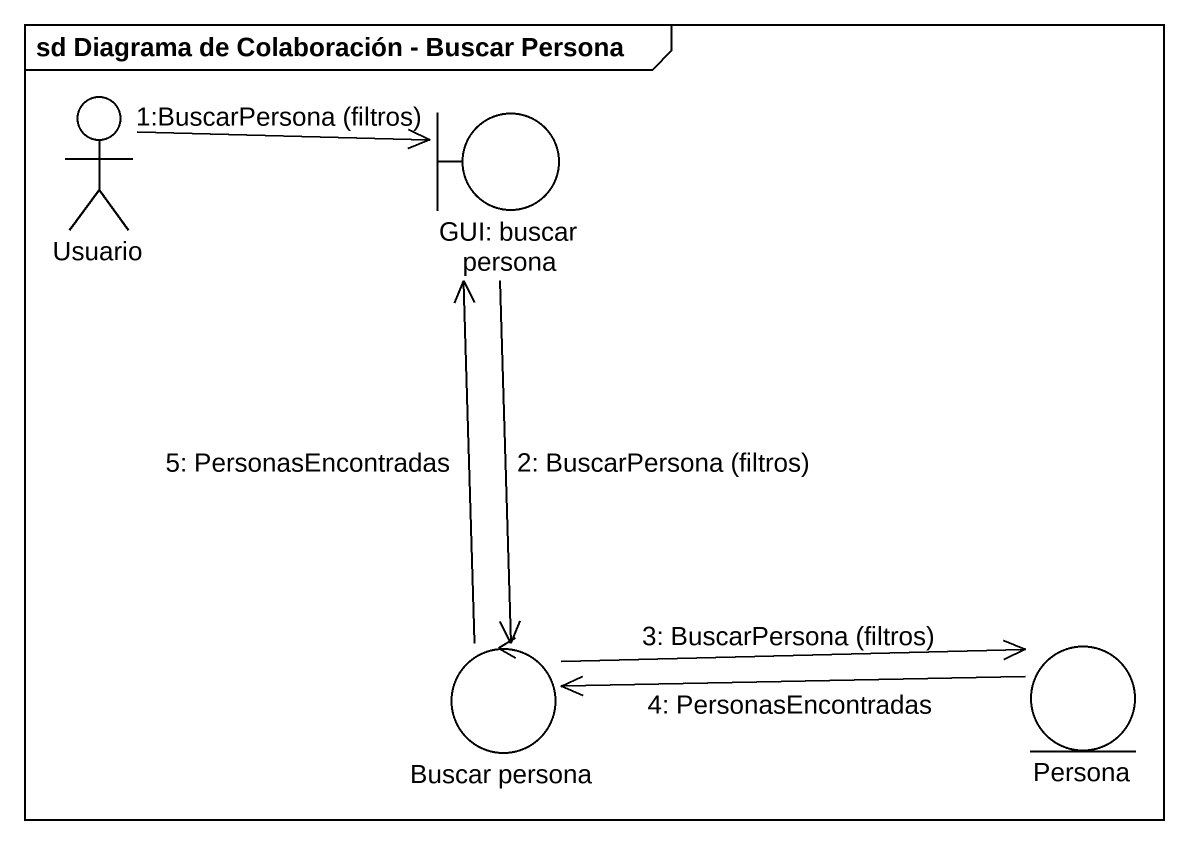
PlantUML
@startuml
mainframe sd Diagrama de Colaboración - Buscar Persona
actor Usuario
boundary "GUI: buscar persona" as GUI_buscar_persona
control "Buscar persona" as Buscar_persona
entity Persona
Usuario -right-> GUI_buscar_persona : 1:BuscarPersona (filtros)
GUI_buscar_persona --> Buscar_persona : 2: BuscarPersona (filtros)
Buscar_persona -up-> GUI_buscar_persona : 5: PersonasEncontradas
Buscar_persona -right-> Persona : 3: BuscarPersona (filtros)
Persona -left-> Buscar_persona : 4: PersonasEncontradas
@enduml
